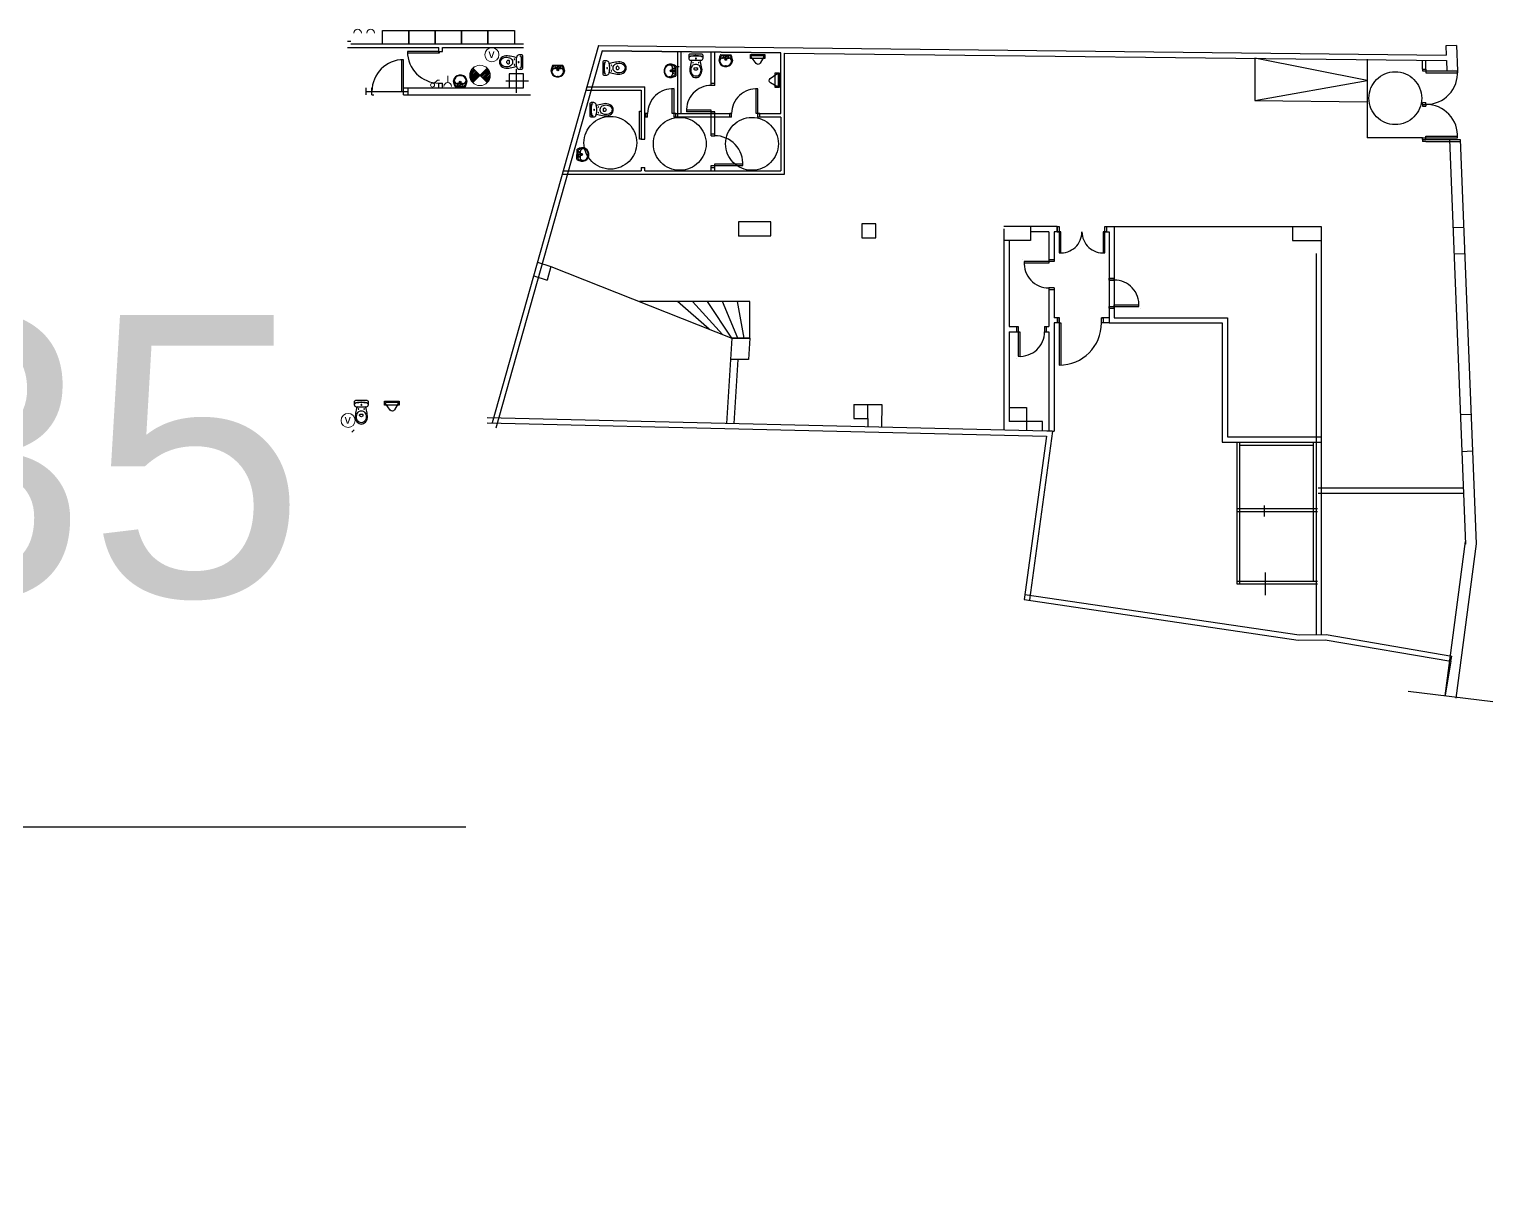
# Model space of a CAD drawing. Header units: millimetres. Extents: x 7 to 259, y -45 to 103.
# Drawn here: x 200.19 to 205.39, y 86.69 to 90.77 of the extents above; entities that cross this region are included whole.
import ezdxf

# ---------------------------------------------------------------- set-up
doc = ezdxf.new("R2010")
doc.units = ezdxf.units.MM
doc.linetypes.add('CENTRO', pattern=[50.8, 31.75, -6.35, 6.35, -6.35])
doc.linetypes.add('CONTINUA', pattern=[0])
for name, color, linetype in [('cotes', 95, 'Continuous'), ('eixos centradors', 40, 'CENTRO'), ('estructura', 5, 'Continuous'), ('OFICINES', 6, 'Continuous'), ('portes', 4, 'Continuous')]:
    doc.layers.add(name, color=color, linetype=linetype)
doc.layers.add('ELECTRIC', color=86, linetype='Continuous', lineweight=9)
doc.styles.get("Standard").update_dxf_attribs({"font": 'arial.ttf'})
doc.dimstyles.new('ISO-25', dxfattribs={"dimtxt": 2.5, "dimasz": 2.5, "dimexe": 1.25, "dimexo": 0.625, "dimtad": 1, "dimtxsty": 'Standard', "dimcen": 2.5, "dimadec": 0, "dimazin": 0, "dimtfac": 1, "dimtmove": 0, "dimatfit": 3, "dimfxl": 1, "dimarcsym": 0})

# ---------------------------------------------------------------- blocks, each defined once
blk = doc.blocks.new('*D37')
at = {"layer": 'cotes', "color": 0, "lineweight": -2, "transparency": 16777216}
for p, q in [((193.9348, 87.9381), (192.7348, 87.9381)), ((195.1348, 87.9381), (195.482, 87.9381)), ((196.682, 87.9381), (201.7371, 87.9381)), ((195.1348, 87.3655), (195.1348, 86.6881)), ((195.482, 87.3655), (195.482, 86.6881))]:
    blk.add_line(p, q, dxfattribs=at)
at = {"layer": 'cotes', "color": 0, "transparency": 16777216}
for points in [[(193.9348, 88.1381), (193.9348, 87.7381), (195.1348, 87.9381)], [(196.682, 88.1381), (196.682, 87.7381), (195.482, 87.9381)]]:
    blk.add_solid(points, dxfattribs=at)
at = {"layer": 'Defpoints', "color": 0, "transparency": 16777216}
for p in [(195.1348, 87.9905), (195.482, 87.9905), (195.482, 87.9381)]:
    blk.add_point(p, dxfattribs=at)
at = {"layer": 'cotes', "color": 0, "transparency": 16777216, "insert": (199.8096, 89.164), "char_height": 1, "attachment_point": 5}
blk.add_mtext('0,35', dxfattribs=at)
blk = doc.blocks.new('VI-IN')
for p, q in [((-0.048, -0.423), (-0.048, -0.403)), ((0, -0.04), (-0.011, -0.04)), ((0, -0.04), (0.011, -0.04)), ((0.048, -0.423), (0.048, -0.403))]:
    blk.add_line(p, q)
blk.add_lwpolyline([(-0.163, -0.358, -0.0164), (-0.122, -0.18, -0.014244), (-0.146, -0.175, -0.379899), (-0.203, -0.112), (-0.203, -0.04, -0.414214), (-0.163, 0), (0, 0), (0.163, 0, -0.414214), (0.203, -0.04), (0.203, -0.112, -0.379899), (0.146, -0.175, -0.014244), (0.122, -0.18, -0.0164), (0.163, -0.358, -0.034533), (0.175, -0.44, -0.180901), (0.118, -0.613, -0.210568), (0, -0.665, -0.210568), (-0.118, -0.613, -0.180901), (-0.175, -0.44, -0.034533)], format="xyb", close=True)
for centre, radius in [((-0.08, -0.24), 0.0075), ((0, -0.122), 0.0135), ((0, -0.122), 0.0135), ((0.08, -0.24), 0.0075)]:
    blk.add_circle(centre, radius)
for centre, radius, start, end in [((-0.139, -0.089), 0.04, 96.2719, 180), ((-0.14, -0.096), 0.04, 96.2141, 169.7572), ((0, -1.201), 1.154, 90.0008, 97.203), ((0, -1.197), 1.157, 90.0008, 97.1409), ((0.112, -0.468), 0.25, 152.5973, 168.3805), ((0, 1.219), 1.404, 264.9986, 270), ((-0.007, -0.406), 0.116, 96.2419, 152.5973), ((-0.033, -0.403), 0.015, 96.6492, 180), ((0, -0.686), 0.3, 90, 96.6492), ((0, -0.47), 0.18, 90, 96.2419), ((0, -1.197), 1.157, 82.8591, 89.9992), ((0, -1.201), 1.154, 82.797, 89.9992), ((0, 1.219), 1.404, 270, 275.0014), ((0, -0.47), 0.18, 83.7581, 90), ((0, -0.686), 0.3, 83.3508, 90), ((0.007, -0.406), 0.116, 27.4027, 83.7581), ((0.033, -0.403), 0.015, 0, 83.3508), ((-0.112, -0.468), 0.25, 11.6195, 27.4027), ((0.139, -0.089), 0.04, 0, 83.7281), ((0.14, -0.096), 0.04, 10.2428, 83.7859), ((0.079, -0.461), 0.216, 168.3805, 209.1161), ((0, -0.505), 0.126, 209.1161, 270), ((-0.018, -0.423), 0.03, 180, 233.1301), ((0, -0.399), 0.06, 233.1301, 270), ((0, -0.399), 0.06, 270, 306.8699), ((0, -0.505), 0.126, 270, 330.8839), ((0.018, -0.423), 0.03, 306.8699, 0), ((-0.079, -0.461), 0.216, 330.8839, 11.6195)]:
    blk.add_arc(centre, radius, start, end)
blk = doc.blocks.new('Vic-WC')
at = {"xscale": -1}
blk.add_blockref('VI-IN', (0, 0), dxfattribs=at)

msp = doc.modelspace()

# ---------------------------------------------------------------- linework, layer by layer
at = {"color": 73, "linetype": 'CONTINUA'}
for p, q in [((201.4404, 90.7205), (201.4404, 90.7674)), ((201.4404, 90.7674), (201.5342, 90.7674)), ((201.5342, 90.7674), (201.5342, 90.7205)), ((201.5342, 90.7205), (201.5342, 90.7674)), ((201.5342, 90.7674), (201.6279, 90.7674)), ((201.6279, 90.7674), (201.6279, 90.7205)), ((201.6279, 90.7205), (201.6279, 90.7674)), ((201.6279, 90.7674), (201.7217, 90.7674)), ((201.7217, 90.7674), (201.7217, 90.7205)), ((201.7217, 90.7205), (201.7217, 90.7674)), ((201.7217, 90.7674), (201.8154, 90.7674)), ((201.8154, 90.7674), (201.8154, 90.7205)), ((201.8154, 90.7205), (201.8154, 90.7674)), ((201.8154, 90.7674), (201.9092, 90.7674)), ((201.9092, 90.7674), (201.9092, 90.7205))]:
    msp.add_line(p, q, dxfattribs=at)
for p, q in [((201.316, 90.708), (201.641, 90.708)), ((201.3285, 90.7205), (201.941, 90.7205)), ((201.641, 90.6872), (201.641, 90.708)), ((201.6535, 90.708), (201.941, 90.708)), ((201.6535, 90.6935), (201.6535, 90.708)), ((201.641, 90.5642), (201.641, 90.581)), ((201.6535, 90.5642), (201.6535, 90.581)), ((201.5157, 90.5642), (201.941, 90.5642)), ((201.5157, 90.5642), (201.941, 90.5642)), ((201.5157, 90.5392), (201.966, 90.5392)), ((201.5157, 90.5392), (201.966, 90.5392))]:
    msp.add_line(p, q)
at = {"color": 73}
for p, q in [((201.3342, 90.7205), (201.4342, 90.7205)), ((201.4404, 90.7205), (201.5342, 90.7205)), ((201.5342, 90.7205), (201.6279, 90.7205)), ((201.6279, 90.7205), (201.7217, 90.7205)), ((201.7217, 90.7205), (201.8154, 90.7205)), ((201.8154, 90.7205), (201.9092, 90.7205))]:
    msp.add_line(p, q, dxfattribs=at)
at = {"color": 6}
for p, q in [((202.6423, 90.6813), (202.6601, 90.6813)), ((202.6423, 90.6813), (202.6778, 90.6813)), ((202.0455, 90.6442), (202.0632, 90.6442)), ((202.0455, 90.6442), (202.0809, 90.6442)), ((202.0534, 90.6328), (202.0516, 90.6328)), ((202.0632, 90.6418), (202.0517, 90.6418)), ((202.0632, 90.6328), (202.0534, 90.6328)), ((202.0632, 90.6418), (202.0747, 90.6418)), ((202.0632, 90.6328), (202.073, 90.6328)), ((202.073, 90.6328), (202.0748, 90.6328)), ((202.4709, 90.6341), (202.4709, 90.636)), ((202.4709, 90.6244), (202.4709, 90.6341)), ((202.4799, 90.6244), (202.4799, 90.6358)), ((202.4823, 90.6421), (202.4823, 90.6244)), ((202.4823, 90.6421), (202.4823, 90.6066)), ((202.6503, 90.67), (202.6484, 90.67)), ((202.6601, 90.6789), (202.6486, 90.6789)), ((202.6601, 90.67), (202.6503, 90.67)), ((202.6601, 90.6789), (202.6716, 90.6789)), ((202.6601, 90.67), (202.6699, 90.67)), ((202.6699, 90.67), (202.6717, 90.67)), ((201.7069, 90.5795), (201.7051, 90.5795)), ((201.7167, 90.5795), (201.7069, 90.5795)), ((201.7167, 90.5795), (201.7265, 90.5795)), ((201.7265, 90.5795), (201.7284, 90.5795)), ((202.4709, 90.6244), (202.4709, 90.6146)), ((202.4709, 90.6146), (202.4709, 90.6127)), ((202.4799, 90.6244), (202.4799, 90.6129)), ((201.7345, 90.5681), (201.699, 90.5681)), ((201.7167, 90.5705), (201.7052, 90.5705)), ((201.7167, 90.5705), (201.7282, 90.5705)), ((201.7345, 90.5681), (201.7167, 90.5681)), ((202.1314, 90.3103), (202.1328, 90.3457)), ((202.1314, 90.3103), (202.1321, 90.328)), ((202.1345, 90.3279), (202.1341, 90.3164)), ((202.1345, 90.3279), (202.135, 90.3393)), ((202.1431, 90.3178), (202.143, 90.3159)), ((202.1435, 90.3275), (202.1431, 90.3178)), ((202.1435, 90.3275), (202.1439, 90.3373)), ((202.1439, 90.3373), (202.144, 90.3391))]:
    msp.add_line(p, q, dxfattribs=at)
for centre, radius in [((202.0548, 90.6369), 0.00161), ((202.0632, 90.6281), 0.00322), ((202.0632, 90.6281), 0.00211), ((202.0632, 90.6374), 0.00161), ((202.0717, 90.6369), 0.00161), ((202.475, 90.6328), 0.00161), ((202.6516, 90.6741), 0.00161), ((202.6601, 90.6653), 0.00322), ((202.6601, 90.6653), 0.00211), ((202.6601, 90.6746), 0.00161), ((202.6685, 90.6741), 0.00161), ((201.7083, 90.5754), 0.00161), ((201.7167, 90.5842), 0.00322), ((201.7167, 90.5842), 0.00211), ((201.7252, 90.5754), 0.00161), ((202.4662, 90.6244), 0.00322), ((202.4662, 90.6244), 0.00211), ((202.475, 90.6159), 0.00161), ((202.4755, 90.6244), 0.00161), ((201.7167, 90.5749), 0.00161), ((202.1389, 90.3277), 0.00161), ((202.139, 90.3192), 0.00161), ((202.1397, 90.3361), 0.00161), ((202.1482, 90.3273), 0.00322), ((202.1482, 90.3273), 0.00211)]:
    msp.add_circle(centre, radius, dxfattribs=at)
for centre, radius, start, end in [((202.6437, 90.6607), 0.0382, 9.9338, 9.9338), ((202.6773, 90.6607), 0.041, 150.4514, 172.1359), ((202.6423, 90.6805), 0.000804, 90, 150.4514), ((202.6778, 90.6805), 0.000804, 29.5486, 90), ((202.6428, 90.6607), 0.041, 7.8641, 29.5486), ((202.0469, 90.6235), 0.0382, 9.9338, 9.9338), ((202.0796, 90.6235), 0.0401, 171.9611, 175.3079), ((202.0805, 90.6235), 0.041, 150.4514, 172.1359), ((202.0796, 90.6235), 0.0382, 171.8597, 175.3079), ((202.0608, 90.6254), 0.0194, 143.508, 169.4742), ((202.0544, 90.6215), 0.0122, 129.1375, 203.4893), ((202.0455, 90.6434), 0.000804, 90, 150.4514), ((202.0667, 90.6216), 0.0264, 135.309, 144.5281), ((202.0519, 90.6244), 0.00841, 92.1402, 128.2338), ((202.0517, 90.6364), 0.00533, 90, 135.309), ((202.0747, 90.6364), 0.00533, 44.691, 90), ((202.0745, 90.6244), 0.00841, 51.7662, 87.8598), ((202.0597, 90.6216), 0.0264, 35.4719, 44.691), ((202.0721, 90.6215), 0.0122, 336.5107, 50.8625), ((202.0809, 90.6434), 0.000804, 29.5486, 90), ((202.0656, 90.6254), 0.0194, 10.5258, 36.492), ((202.046, 90.6235), 0.041, 7.8641, 29.5486), ((202.0469, 90.6235), 0.0382, 4.6921, 8.1403), ((202.0469, 90.6235), 0.0401, 4.6921, 8.0389), ((202.4616, 90.6407), 0.0382, 279.9338, 279.9338), ((202.4634, 90.6257), 0.0225, 97.8325, 172.7669), ((202.4634, 90.6257), 0.0205, 97.8325, 172.7669), ((202.4596, 90.6332), 0.0122, 39.1375, 113.4893), ((202.4629, 90.6255), 0.0226, 84.8129, 96.5806), ((202.4629, 90.6255), 0.0207, 84.8129, 96.5806), ((202.4616, 90.608), 0.0382, 81.8597, 85.3079), ((202.4616, 90.608), 0.0401, 81.9611, 85.3079), ((202.4635, 90.6268), 0.0194, 53.508, 79.4742), ((202.4616, 90.6071), 0.041, 60.4514, 82.1359), ((202.4625, 90.6357), 0.00841, 2.1402, 38.2338), ((202.4597, 90.6208), 0.0264, 45.309, 54.5281), ((202.4745, 90.6358), 0.00533, 0, 45.309), ((202.4815, 90.6421), 0.000804, 0, 60.4514), ((202.6589, 90.6619), 0.0226, 174.8129, 186.5806), ((202.6764, 90.6607), 0.0401, 171.9611, 175.3079), ((202.6587, 90.6624), 0.0225, 187.8325, 262.7669), ((202.6589, 90.6619), 0.0207, 174.8129, 186.5806), ((202.6764, 90.6607), 0.0382, 171.8597, 175.3079), ((202.6587, 90.6624), 0.0205, 187.8325, 262.7669), ((202.6577, 90.6626), 0.0194, 143.508, 169.4742), ((202.6512, 90.6587), 0.0122, 129.1375, 203.4893), ((202.6636, 90.6588), 0.0264, 135.309, 144.5281), ((202.6488, 90.6616), 0.00841, 92.1402, 128.2338), ((202.6486, 90.6736), 0.00533, 90, 135.309), ((202.6601, 90.6731), 0.0332, 262.7803, 270), ((202.6601, 90.6731), 0.0313, 262.7803, 277.2197), ((202.6601, 90.6731), 0.0332, 270, 277.2197), ((202.6614, 90.6624), 0.0205, 277.2331, 352.1675), ((202.6614, 90.6624), 0.0225, 277.2331, 352.1675), ((202.6716, 90.6736), 0.00533, 44.691, 90), ((202.6714, 90.6616), 0.00841, 51.7662, 87.8598), ((202.6566, 90.6588), 0.0264, 35.4719, 44.691), ((202.6689, 90.6587), 0.0122, 336.5107, 50.8625), ((202.6625, 90.6626), 0.0194, 10.5258, 36.492), ((202.6437, 90.6607), 0.0382, 4.6921, 8.1403), ((202.6612, 90.6619), 0.0207, 353.4194, 5.1871), ((202.6437, 90.6607), 0.0401, 4.6921, 8.0389), ((202.6612, 90.6619), 0.0226, 353.4194, 5.1871), ((201.7156, 90.5875), 0.0226, 173.4194, 185.1871), ((201.7154, 90.587), 0.0225, 97.2331, 172.1675), ((201.7331, 90.5887), 0.0401, 184.6921, 188.0389), ((201.734, 90.5887), 0.041, 187.8641, 209.5486), ((201.7331, 90.5887), 0.0382, 189.9338, 189.9338), ((201.7156, 90.5875), 0.0207, 173.4194, 185.1871), ((201.7154, 90.587), 0.0205, 97.2331, 172.1675), ((201.7331, 90.5887), 0.0382, 184.6921, 188.1403), ((201.7143, 90.5869), 0.0194, 190.5258, 216.492), ((201.7079, 90.5907), 0.0122, 156.5107, 230.8625), ((201.7054, 90.5879), 0.00841, 231.7662, 267.8598), ((201.7167, 90.5764), 0.0332, 90, 97.2197), ((201.7167, 90.5764), 0.0313, 82.7803, 97.2197), ((201.7167, 90.5764), 0.0332, 82.7803, 90), ((201.7181, 90.587), 0.0205, 7.8325, 82.7669), ((201.7181, 90.587), 0.0225, 7.8325, 82.7669), ((201.728, 90.5879), 0.00841, 272.1402, 308.2338), ((201.7256, 90.5907), 0.0122, 309.1375, 23.4893), ((201.7191, 90.5869), 0.0194, 323.508, 349.4742), ((201.6995, 90.5887), 0.041, 330.4514, 352.1359), ((201.7004, 90.5887), 0.0382, 351.8597, 355.3079), ((201.7179, 90.5875), 0.0207, 354.8129, 6.5806), ((201.7004, 90.5887), 0.0401, 351.9611, 355.3079), ((201.7179, 90.5875), 0.0226, 354.8129, 6.5806), ((202.0621, 90.6248), 0.0226, 174.8129, 186.5806), ((202.0619, 90.6253), 0.0225, 187.8325, 262.7669), ((202.0621, 90.6248), 0.0207, 174.8129, 186.5806), ((202.0619, 90.6253), 0.0205, 187.8325, 262.7669), ((202.0632, 90.6359), 0.0332, 262.7803, 270), ((202.0632, 90.6359), 0.0313, 262.7803, 277.2197), ((202.0632, 90.6359), 0.0332, 270, 277.2197), ((202.0645, 90.6253), 0.0205, 277.2331, 352.1675), ((202.0645, 90.6253), 0.0225, 277.2331, 352.1675), ((202.0643, 90.6248), 0.0207, 353.4194, 5.1871), ((202.0643, 90.6248), 0.0226, 353.4194, 5.1871), ((202.474, 90.6244), 0.0332, 172.7803, 180), ((202.474, 90.6244), 0.0332, 180, 187.2197), ((202.4634, 90.623), 0.0225, 187.2331, 262.1675), ((202.474, 90.6244), 0.0313, 172.7803, 187.2197), ((202.4634, 90.623), 0.0205, 187.2331, 262.1675), ((202.4596, 90.6155), 0.0122, 246.5107, 320.8625), ((202.4629, 90.6232), 0.0226, 263.4194, 275.1871), ((202.4629, 90.6232), 0.0207, 263.4194, 275.1871), ((202.4616, 90.6407), 0.0382, 274.6921, 278.1403), ((202.4616, 90.6407), 0.0401, 274.6921, 278.0389), ((202.4635, 90.6219), 0.0194, 280.5258, 306.492), ((202.4616, 90.6416), 0.041, 277.8641, 299.5486), ((202.4625, 90.613), 0.00841, 321.7662, 357.8598), ((202.4597, 90.6279), 0.0264, 305.4719, 314.691), ((202.4745, 90.6129), 0.00533, 314.691, 0), ((202.4815, 90.6066), 0.000804, 299.5486, 0), ((201.699, 90.5689), 0.000804, 209.5486, 270), ((201.7202, 90.5907), 0.0264, 215.4719, 224.691), ((201.7052, 90.5758), 0.00533, 224.691, 270), ((201.7282, 90.5758), 0.00533, 270, 315.309), ((201.7132, 90.5907), 0.0264, 315.309, 324.5281), ((201.7345, 90.5689), 0.000804, 270, 330.4514), ((202.1521, 90.3108), 0.0382, 97.6416, 97.6416), ((202.1336, 90.3457), 0.000804, 117.2564, 177.7078), ((202.152, 90.3099), 0.041, 95.5719, 117.2564), ((202.1403, 90.3391), 0.00533, 132.3988, 177.7078), ((202.1545, 90.3236), 0.0264, 123.1796, 132.3988), ((202.151, 90.3296), 0.0194, 98.2336, 124.1998), ((202.1523, 90.3385), 0.00841, 139.474, 175.5675), ((202.1551, 90.3359), 0.0122, 64.2185, 138.5702), ((202.1521, 90.3108), 0.0401, 92.3999, 95.7467), ((202.1521, 90.3108), 0.0382, 92.3999, 95.848), ((202.1515, 90.3283), 0.0226, 81.1272, 92.8948), ((202.1515, 90.3283), 0.0207, 81.1272, 92.8948), ((202.151, 90.3259), 0.0205, 275.5403, 350.4747), ((202.151, 90.3259), 0.0225, 275.5403, 350.4747), ((202.1511, 90.3286), 0.0205, 4.9409, 79.8753), ((202.1511, 90.3286), 0.0225, 4.9409, 79.8753), ((202.1404, 90.3276), 0.0313, 350.4881, 4.9275), ((202.1404, 90.3276), 0.0332, 350.4881, 357.7078), ((202.1404, 90.3276), 0.0332, 357.7078, 4.9275), ((202.1322, 90.3102), 0.000804, 177.7078, 238.1592), ((202.1534, 90.3444), 0.041, 238.1592, 259.8437), ((202.1394, 90.3162), 0.00533, 177.7078, 223.0168), ((202.1548, 90.3306), 0.0264, 223.0168, 232.2359), ((202.1508, 90.3248), 0.0194, 231.2157, 257.182), ((202.1514, 90.3159), 0.00841, 179.848, 215.9415), ((202.1544, 90.3182), 0.0122, 216.8453, 291.1971), ((202.1534, 90.3435), 0.0401, 259.6689, 263.0156), ((202.1534, 90.3435), 0.0382, 259.5675, 263.0156), ((202.1515, 90.3261), 0.0226, 262.5207, 274.2884), ((202.1515, 90.3261), 0.0207, 262.5207, 274.2884)]:
    msp.add_arc(centre, radius, start, end, dxfattribs=at)
at = {"color": 6, "linetype": 'ByBlock'}
for p in [(202.0534, 90.6328), (202.0622, 90.6365), (202.0642, 90.6385), (202.4598, 90.6454), (202.4631, 90.6481), (202.4709, 90.6341), (202.6363, 90.6622), (202.6391, 90.6589), (202.6503, 90.67), (202.658, 90.6653), (202.659, 90.6737), (202.6601, 90.6418), (202.6611, 90.6757), (202.6622, 90.6653), (202.6811, 90.6592), (202.6838, 90.6618), (201.6929, 90.5877), (201.6957, 90.5903), (201.7146, 90.5842), (201.7167, 90.6076), (201.7188, 90.5842), (201.7265, 90.5795), (201.7377, 90.5905), (201.7405, 90.5873), (202.0394, 90.625), (202.0422, 90.6217), (202.0611, 90.6281), (202.0632, 90.6046), (202.0653, 90.6281), (202.0842, 90.622), (202.087, 90.6246), (202.4427, 90.6244), (202.4601, 90.6034), (202.4627, 90.6006), (202.4662, 90.6265), (202.4662, 90.6222), (202.4746, 90.6254), (202.4766, 90.6233), (201.7157, 90.5737), (201.7178, 90.5758), (202.1378, 90.3288), (202.1397, 90.3266), (202.1431, 90.3178), (202.1481, 90.3252), (202.1483, 90.3294), (202.1526, 90.3509), (202.1551, 90.3481), (202.1716, 90.3264), (202.1503, 90.3035), (202.1537, 90.3061)]:
    msp.add_point(p, dxfattribs=at)
at = {"layer": 'eixos centradors', "ltscale": 0.1}
for p, q in [((201.916, 90.6305), (201.916, 90.5463)), ((201.916, 90.6305), (201.916, 90.5463)), ((201.916, 90.6305), (201.916, 90.5463)), ((201.916, 90.6305), (201.916, 90.5463)), ((201.8788, 90.5892), (201.9588, 90.5892)), ((201.8788, 90.5892), (201.9588, 90.5892)), ((201.8788, 90.5892), (201.9588, 90.5892)), ((201.8788, 90.5892), (201.9588, 90.5892))]:
    msp.add_line(p, q, dxfattribs=at)
at = {"layer": 'eixos centradors'}
for centre in [(205.0389, 90.5274), (202.2503, 90.369), (202.4967, 90.3652), (202.7532, 90.3652)]:
    msp.add_circle(centre, 0.0938, dxfattribs=at)
at = {"layer": 'ELECTRIC', "color": 212}
for p, q in [((201.7522, 90.6184), (201.7646, 90.6309)), ((201.7573, 90.6292), (201.7662, 90.638)), ((201.7614, 90.6341), (201.8126, 90.5826)), ((201.7614, 90.5827), (201.8127, 90.634)), ((201.7614, 90.5827), (201.8127, 90.634)), ((201.7898, 90.6055), (201.8153, 90.631)), ((201.6231, 90.5793), (201.6365, 90.5916)), ((201.6365, 90.5916), (201.6428, 90.5916)), ((201.6723, 90.5826), (201.6723, 90.6067)), ((201.7508, 90.6059), (201.7702, 90.6252)), ((201.7509, 90.6115), (201.7674, 90.6281)), ((201.7515, 90.6009), (201.773, 90.6224)), ((201.7527, 90.5965), (201.7758, 90.6196)), ((201.7544, 90.5926), (201.7786, 90.6168)), ((201.7564, 90.5889), (201.7814, 90.614)), ((201.7587, 90.5857), (201.7842, 90.6112)), ((201.7926, 90.6027), (201.8176, 90.6278)), ((201.7954, 90.5999), (201.8197, 90.6242)), ((201.7982, 90.5971), (201.8213, 90.6202)), ((201.801, 90.5943), (201.8225, 90.6158)), ((201.8038, 90.5915), (201.8232, 90.6109)), ((201.8066, 90.5887), (201.8231, 90.6052)), ((201.8077, 90.5786), (201.8168, 90.5876)), ((201.8094, 90.5858), (201.8219, 90.5983)), ((201.3312, 89.3402), (201.34, 89.3491))]:
    msp.add_line(p, q, dxfattribs=at)
at = {"layer": 'ELECTRIC', "color": 6}
for centre in [(201.8293, 90.6818), (201.3184, 89.3824)]:
    msp.add_circle(centre, 0.0251, dxfattribs=at)
at = {"layer": 'ELECTRIC', "color": 212}
for centre, radius in [((201.787, 90.6083), 0.0363), ((201.6184, 90.574), 0.00705)]:
    msp.add_circle(centre, radius, dxfattribs=at)
for centre in [(201.3519, 90.7588), (201.3985, 90.7588), (201.6723, 90.5691)]:
    msp.add_arc(centre, 0.0135, 0, 180, dxfattribs=at)
at = {"layer": 'estructura'}
for p, q in [((202.2076, 90.7143), (201.8297, 89.3739)), ((202.221, 90.6954), (201.8432, 89.355)), ((202.2075, 90.7141), (205.2198, 90.6804)), ((202.221, 90.6952), (202.8557, 90.6881)), ((202.8557, 90.6881), (202.221, 90.6952)), ((202.4898, 90.4598), (202.4898, 90.692)), ((202.5023, 90.4723), (202.5023, 90.6919)), ((202.6085, 90.573), (202.6085, 90.6909)), ((202.621, 90.573), (202.621, 90.6907)), ((202.8557, 90.4726), (202.8557, 90.6881)), ((202.8682, 90.6879), (205.2206, 90.6617)), ((202.8682, 90.6879), (202.8682, 90.4546)), ((205.2568, 90.7151), (205.2185, 90.7136)), ((205.2185, 90.7136), (205.2198, 90.6804)), ((205.2568, 90.7151), (205.2604, 90.624)), ((202.4819, 90.6396), (202.4944, 90.6396)), ((204.5402, 90.67), (204.5402, 90.5193)), ((204.9395, 90.5898), (204.5402, 90.6693)), ((204.9395, 90.6655), (204.9395, 90.5148)), ((204.9395, 90.6648), (204.9395, 90.5148)), ((205.1354, 90.6303), (205.1354, 90.6626)), ((205.1354, 90.6303), (205.1479, 90.6303)), ((205.1479, 90.6303), (205.1479, 90.6625)), ((205.2206, 90.6617), (205.222, 90.624)), ((204.5402, 90.5193), (204.9395, 90.5898)), ((205.222, 90.624), (205.2604, 90.624)), ((202.1645, 90.5558), (202.3598, 90.5558)), ((202.168, 90.5683), (202.3723, 90.5683)), ((202.3598, 90.5558), (202.3598, 90.3812)), ((202.3723, 90.3812), (202.3723, 90.5683)), ((202.3765, 90.4729), (202.3723, 90.4729)), ((202.6085, 90.3941), (202.6085, 90.4792)), ((202.621, 90.3941), (202.621, 90.4792)), ((202.8557, 90.4726), (202.8557, 90.4989)), ((204.5402, 90.5193), (204.9395, 90.5148)), ((204.9395, 90.5148), (204.9395, 90.3865)), ((202.3765, 90.4601), (202.3723, 90.4601)), ((202.6809, 90.4601), (202.4773, 90.4601)), ((202.4828, 90.4726), (202.4898, 90.4726)), ((202.4898, 90.4726), (202.5077, 90.4726)), ((202.4898, 90.4726), (202.6809, 90.4726)), ((202.7747, 90.4726), (202.8557, 90.4726)), ((202.8557, 90.4601), (202.7747, 90.4601)), ((202.8557, 90.4601), (202.8557, 90.2688)), ((202.8682, 90.4546), (202.8682, 90.2688)), ((202.3598, 90.3812), (202.3723, 90.3812)), ((204.9395, 90.3988), (204.9395, 90.3865)), ((205.1354, 90.3865), (204.9395, 90.3865)), ((205.1354, 90.3803), (205.1479, 90.3803)), ((205.1354, 90.3803), (205.1354, 90.374)), ((205.1479, 90.374), (205.1354, 90.374)), ((205.1479, 90.3803), (205.27, 90.3803)), ((205.1479, 90.374), (205.27, 90.374)), ((205.2316, 90.3803), (205.2882, 88.9425)), ((205.27, 90.3803), (205.3265, 88.9441)), ((202.0835, 90.2688), (202.3598, 90.2688)), ((202.3598, 90.2812), (202.3598, 90.2688)), ((202.3598, 90.2812), (202.3723, 90.2811)), ((202.3723, 90.2688), (202.3723, 90.2811)), ((202.3723, 90.2688), (202.6085, 90.2688)), ((202.6085, 90.2688), (202.6085, 90.2878)), ((202.6085, 90.2816), (202.621, 90.2816)), ((202.6085, 90.2688), (202.8557, 90.2688)), ((202.621, 90.2688), (202.621, 90.2941)), ((202.8682, 90.2688), (202.8682, 90.2563)), ((202.8682, 90.2563), (202.08, 90.2563)), ((202.8206, 90.0878), (202.7049, 90.0878)), ((202.7049, 90.0878), (202.7049, 90.037)), ((202.8206, 90.0378), (202.8206, 90.0878)), ((203.1935, 90.0812), (203.1435, 90.0812)), ((203.1435, 90.0812), (203.1435, 90.0312)), ((203.1935, 90.0312), (203.1935, 90.0812)), ((203.8382, 90.0714), (203.6478, 90.0714)), ((203.6478, 90.0637), (203.6478, 89.3489)), ((203.743, 90.0714), (203.743, 90.0217)), ((203.8382, 90.0714), (203.8382, 90.0526)), ((203.8382, 90.0714), (203.8444, 90.0714)), ((204.0069, 90.0714), (204.7762, 90.0714)), ((204.0405, 90.0714), (204.0405, 89.7474)), ((204.6739, 90.0714), (204.6739, 90.0214)), ((204.7762, 90.0714), (204.7762, 89.9755)), ((205.2439, 90.0676), (205.2822, 90.0693)), ((202.7049, 90.0378), (202.8206, 90.0378)), ((203.1435, 90.0312), (203.1935, 90.0312)), ((203.1935, 90.0312), (203.1935, 90.0312)), ((203.743, 90.0217), (203.6478, 90.0217)), ((203.6666, 90.0217), (203.6666, 89.7164)), ((203.8078, 90.0526), (203.743, 90.0526)), ((203.8078, 90.0526), (203.8078, 89.9532)), ((203.8382, 90.0526), (203.8265, 90.0526)), ((203.8382, 90.0526), (203.8265, 90.0526)), ((203.8265, 90.0526), (203.8265, 89.9532)), ((203.8382, 90.0526), (203.8507, 90.0526)), ((204.0007, 90.0526), (204.0218, 90.0526)), ((204.0218, 90.0526), (204.0218, 89.7287)), ((204.6739, 90.0214), (204.7762, 90.0214)), ((204.7575, 89.9755), (204.7575, 88.621)), ((204.7762, 89.9755), (204.7762, 88.6212)), ((205.2476, 89.9742), (205.2859, 89.9759)), ((201.9915, 89.9443), (202.0392, 89.9295)), ((202.0392, 89.9295), (202.0262, 89.8812)), ((202.0392, 89.9295), (202.6822, 89.6748)), ((201.9765, 89.8966), (201.9765, 89.8966)), ((201.9784, 89.896), (202.0262, 89.8812)), ((204.0218, 89.8825), (204.0405, 89.8825)), ((202.746, 89.8048), (202.354, 89.8048)), ((202.6016, 89.7067), (202.4883, 89.805)), ((202.6488, 89.6881), (202.5416, 89.805)), ((202.6483, 89.8048), (202.5958, 89.805)), ((202.6822, 89.6748), (202.5958, 89.805)), ((202.7008, 89.8048), (202.6483, 89.805)), ((202.7035, 89.6748), (202.6483, 89.8048)), ((202.7008, 89.8048), (202.7247, 89.6748)), ((202.746, 89.6748), (202.746, 89.8048)), ((203.8078, 89.8469), (203.8078, 89.7164)), ((203.8265, 89.8469), (203.8265, 89.7474)), ((203.845, 89.7474), (203.8265, 89.7474)), ((203.8387, 89.7478), (203.8387, 89.7287)), ((204.0218, 89.7474), (203.995, 89.7474)), ((204.0405, 89.7474), (204.4424, 89.7474)), ((204.4424, 89.7474), (204.4424, 89.3238)), ((203.6666, 89.7164), (203.6928, 89.7164)), ((203.6666, 89.6976), (203.6666, 89.3814)), ((203.6666, 89.6976), (203.7053, 89.6976)), ((203.7929, 89.6976), (203.8078, 89.6976)), ((203.7991, 89.7164), (203.8078, 89.7164)), ((203.8078, 89.6976), (203.8078, 89.3447)), ((203.8265, 89.7287), (203.8265, 89.3447)), ((203.845, 89.7287), (203.8265, 89.7287)), ((204.0218, 89.7287), (203.995, 89.7287)), ((204.0218, 89.7287), (204.4236, 89.7287)), ((204.4236, 89.7287), (204.4236, 89.3238)), ((202.6822, 89.6748), (202.6632, 89.3717)), ((202.6822, 89.6748), (202.746, 89.6748)), ((202.7035, 89.6748), (202.6822, 89.6748)), ((202.7247, 89.6748), (202.7035, 89.6748)), ((202.746, 89.6748), (202.7247, 89.6748)), ((202.746, 89.6748), (202.7412, 89.5988)), ((202.7412, 89.5988), (202.6774, 89.5988)), ((202.7034, 89.5988), (202.6892, 89.3717)), ((203.115, 89.4387), (203.215, 89.4387)), ((203.115, 89.4387), (203.115, 89.3887)), ((203.165, 89.3887), (203.165, 89.4387)), ((203.215, 89.4387), (203.2132, 89.3593)), ((203.215, 89.4387), (203.215, 89.4387)), ((201.8129, 89.3925), (203.8004, 89.3453)), ((203.115, 89.3887), (203.115, 89.3887)), ((203.115, 89.3887), (203.165, 89.3887)), ((203.165, 89.3887), (203.1644, 89.3604)), ((203.6663, 89.4284), (203.7288, 89.4284)), ((203.6666, 89.3814), (203.6666, 89.379)), ((203.7288, 89.4284), (203.7288, 89.347)), ((205.2701, 89.4034), (205.3084, 89.4048)), ((201.8125, 89.3739), (203.8, 89.3267)), ((203.1644, 89.3604), (203.1644, 89.3604)), ((203.7851, 89.379), (203.6666, 89.379)), ((203.8213, 89.3448), (203.7388, 88.7453)), ((203.7851, 89.3452), (203.7851, 89.379)), ((203.8004, 89.3453), (203.8192, 89.3449)), ((203.8192, 89.3449), (203.8213, 89.3448)), ((203.8202, 89.3448), (203.8265, 89.3448)), ((203.8, 89.3267), (203.72, 88.7457)), ((204.4236, 89.3238), (204.4236, 89.3051)), ((204.4236, 89.3051), (204.7762, 89.3051)), ((204.4424, 89.3238), (204.7762, 89.3238)), ((205.2752, 89.2724), (205.3135, 89.2742)), ((204.7647, 89.1425), (205.2803, 89.1425)), ((204.7647, 89.1237), (205.2811, 89.1237)), ((205.2872, 88.9522), (205.2153, 88.4039)), ((205.3265, 88.9441), (205.2545, 88.3958)), ((203.7232, 88.7642), (204.6974, 88.6205)), ((203.72, 88.7457), (204.6943, 88.602)), ((204.6943, 88.602), (204.7903, 88.6029)), ((204.6974, 88.6205), (204.7935, 88.6214)), ((204.7903, 88.6029), (205.2364, 88.5266)), ((204.7935, 88.6214), (205.2396, 88.5451)), ((205.2364, 88.5266), (205.2158, 88.406)), ((205.2364, 88.5266), (205.2396, 88.5451)), ((205.085, 88.4208), (205.3852, 88.3833))]:
    msp.add_line(p, q, dxfattribs=at)
at = {"layer": 'estructura', "color": 142}
for p, q in [((204.476, 89.3051), (204.476, 88.8013)), ((204.486, 89.3051), (204.486, 88.8013)), ((204.486, 89.3051), (204.7475, 89.3051)), ((204.486, 89.2951), (204.7475, 89.2951)), ((204.7475, 89.3051), (204.7475, 88.8113)), ((204.48, 89.0693), (204.7631, 89.0693)), ((204.5733, 89.0807), (204.5733, 89.0409)), ((204.48, 89.0593), (204.7631, 89.0593)), ((204.476, 88.8113), (204.7626, 88.8113)), ((204.5769, 88.8419), (204.5769, 88.7615)), ((204.476, 88.8013), (204.7626, 88.8013))]:
    msp.add_line(p, q, dxfattribs=at)
at = {"layer": 'estructura'}
msp.add_lwpolyline([(201.891, 90.5642), (201.941, 90.5642), (201.941, 90.6142), (201.891, 90.6142)], close=True, dxfattribs=at)
msp.add_lwpolyline([(201.891, 90.5642), (201.941, 90.5642), (201.941, 90.6142), (201.891, 90.6142)], close=True, dxfattribs=at)
msp.add_lwpolyline([(201.891, 90.5642), (201.941, 90.5642), (201.941, 90.6142), (201.891, 90.6142)], close=True, dxfattribs=at)
msp.add_lwpolyline([(201.891, 90.5642), (201.941, 90.5642), (201.941, 90.6142), (201.891, 90.6142)], close=True, dxfattribs=at)
at = {"layer": 'OFICINES'}
for points in [[(202.7994, 90.6829), (202.7994, 90.6689), (202.7475, 90.6689), (202.7475, 90.6829)], [(202.8497, 90.5657), (202.8357, 90.5657), (202.8357, 90.6176), (202.8497, 90.6176)], [(201.4996, 89.4507), (201.4996, 89.4367), (201.4476, 89.4367), (201.4476, 89.4507)]]:
    msp.add_lwpolyline(points, close=True, dxfattribs=at)
for points in [[(202.7956, 90.6748), (202.7827, 90.652, -0.544521), (202.768, 90.6511), (202.7509, 90.6745, -0.61439), (202.7534, 90.6795), (202.7929, 90.6795)], [(202.8416, 90.5695), (202.8188, 90.5824, -0.544521), (202.8179, 90.597), (202.8413, 90.6142, -0.61439), (202.8463, 90.6117), (202.8463, 90.5722)], [(201.4958, 89.4426), (201.4829, 89.4198, -0.544521), (201.4682, 89.4189), (201.4511, 89.4423, -0.61439), (201.4536, 89.4473), (201.4931, 89.4473)]]:
    msp.add_lwpolyline(points, format="xyb", dxfattribs=at)
for centre, start, end in [((202.7929, 90.6763), 330.5415, 90), ((202.8431, 90.5722), 240.5415, 0), ((201.4931, 89.4442), 330.5415, 90)]:
    msp.add_arc(centre, 0.00313, start, end, dxfattribs=at)
at = {"layer": 'portes', "color": 4}
msp.add_line((201.3158, 90.7305), (201.3281, 90.7305), dxfattribs=at)
at = {"layer": 'portes'}
for p, q in [((201.6415, 90.6935), (201.529, 90.6935)), ((201.6415, 90.6935), (201.529, 90.6935)), ((201.6415, 90.6935), (201.529, 90.6935)), ((201.6415, 90.6872), (201.5292, 90.6872)), ((201.6415, 90.6872), (201.5292, 90.6872)), ((201.6415, 90.6872), (201.5292, 90.6872)), ((201.6415, 90.6935), (201.6415, 90.6872)), ((201.6415, 90.6935), (201.654, 90.6935)), ((201.6415, 90.6935), (201.6415, 90.6872)), ((201.6415, 90.6935), (201.654, 90.6935)), ((201.6415, 90.6935), (201.6415, 90.6872)), ((201.6415, 90.6935), (201.654, 90.6935)), ((202.5085, 90.6844), (202.5085, 90.6844)), ((201.5095, 90.5517), (201.5095, 90.6641)), ((201.5095, 90.5517), (201.5095, 90.6641)), ((201.5157, 90.5517), (201.5157, 90.6642)), ((201.5157, 90.5517), (201.5157, 90.6642)), ((205.1354, 90.6303), (205.1479, 90.6303)), ((205.1354, 90.6303), (205.1354, 90.624)), ((205.1479, 90.6303), (205.1479, 90.624)), ((205.2417, 90.6303), (205.2417, 90.6303)), ((201.6415, 90.581), (201.654, 90.581)), ((201.6415, 90.581), (201.654, 90.581)), ((201.6415, 90.581), (201.654, 90.581)), ((202.6085, 90.573), (202.6085, 90.5792)), ((202.621, 90.5792), (202.6085, 90.5792)), ((202.621, 90.573), (202.621, 90.5792)), ((205.1354, 90.624), (205.2602, 90.624)), ((205.1479, 90.624), (205.1479, 90.6178)), ((205.1479, 90.6178), (205.2604, 90.6178)), ((205.2604, 90.624), (205.2604, 90.6178)), ((201.3823, 90.5392), (201.3823, 90.5642)), ((201.3823, 90.5392), (201.3823, 90.5642)), ((201.3823, 90.5392), (201.3823, 90.5642)), ((201.3823, 90.5517), (201.5323, 90.5517)), ((201.3823, 90.5517), (201.5323, 90.5517)), ((201.3823, 90.5517), (201.5323, 90.5517)), ((201.4032, 90.5392), (201.4032, 90.5642)), ((201.4032, 90.5392), (201.4032, 90.5642)), ((201.4032, 90.5392), (201.4032, 90.5642)), ((201.4032, 90.5392), (201.4032, 90.5642)), ((201.4032, 90.5392), (201.4032, 90.5642)), ((201.4032, 90.5392), (201.4032, 90.5642)), ((201.4032, 90.5392), (201.4095, 90.5392)), ((201.4032, 90.5392), (201.4095, 90.5392)), ((201.4032, 90.5392), (201.4095, 90.5392)), ((201.4032, 90.5392), (201.4095, 90.5392)), ((201.4032, 90.5392), (201.4095, 90.5392)), ((201.4032, 90.5392), (201.4095, 90.5392)), ((201.5157, 90.5392), (201.5157, 90.5642)), ((201.5157, 90.5392), (201.5157, 90.5642)), ((201.5157, 90.5392), (201.5157, 90.5642)), ((201.5157, 90.5392), (201.5157, 90.5642)), ((201.5157, 90.5392), (201.5157, 90.5642)), ((201.5157, 90.5392), (201.5157, 90.5642)), ((201.5323, 90.5392), (201.5323, 90.5642)), ((201.5323, 90.5392), (201.5323, 90.5642)), ((201.5323, 90.5392), (201.5323, 90.5642)), ((202.4703, 90.4729), (202.4703, 90.5604)), ((202.4765, 90.4601), (202.4765, 90.5602)), ((202.4773, 90.5666), (202.4773, 90.5666)), ((202.621, 90.573), (202.6085, 90.573)), ((202.7685, 90.4729), (202.7685, 90.5604)), ((202.7747, 90.4601), (202.7747, 90.5602)), ((202.781, 90.5666), (202.781, 90.5666)), ((202.3535, 90.3812), (202.3535, 90.4812)), ((202.3535, 90.4812), (202.3598, 90.4812)), ((202.3598, 90.4812), (202.3598, 90.3812)), ((202.3827, 90.4729), (202.3765, 90.4729)), ((202.3765, 90.4601), (202.3765, 90.4729)), ((202.3827, 90.4601), (202.3827, 90.4729)), ((202.4765, 90.4729), (202.4703, 90.4729)), ((202.4828, 90.4729), (202.4765, 90.4729)), ((202.4828, 90.4601), (202.4828, 90.4729)), ((202.5148, 90.4729), (202.5148, 90.4729)), ((202.6085, 90.4854), (202.521, 90.4854)), ((202.621, 90.4792), (202.5212, 90.4792)), ((202.6085, 90.4792), (202.6085, 90.4854)), ((202.6085, 90.4729), (202.6085, 90.4792)), ((202.621, 90.4729), (202.6085, 90.4729)), ((202.621, 90.4729), (202.621, 90.4792)), ((202.6809, 90.4729), (202.6747, 90.4729)), ((202.6747, 90.4601), (202.6747, 90.4729)), ((202.6809, 90.4601), (202.6809, 90.4729)), ((202.7747, 90.4729), (202.7685, 90.4729)), ((202.781, 90.4729), (202.7747, 90.4729)), ((202.781, 90.4601), (202.781, 90.4729)), ((205.1354, 90.5053), (205.1354, 90.5115)), ((205.1354, 90.5115), (205.1479, 90.5115)), ((205.1354, 90.5053), (205.1479, 90.5053)), ((205.1354, 90.5053), (205.1479, 90.5053)), ((205.1354, 90.5053), (205.1354, 90.499)), ((205.1354, 90.499), (205.1479, 90.499)), ((205.1479, 90.5053), (205.1479, 90.5115)), ((205.1479, 90.5053), (205.1479, 90.499)), ((202.3827, 90.4601), (202.3765, 90.4601)), ((202.4828, 90.4603), (202.4765, 90.4603)), ((202.6809, 90.4601), (202.6747, 90.4601)), ((202.781, 90.4603), (202.7747, 90.4603)), ((202.3598, 90.3812), (202.3535, 90.3812)), ((202.6085, 90.3941), (202.6085, 90.4003)), ((202.6085, 90.4003), (202.621, 90.4003)), ((202.6085, 90.3941), (202.621, 90.3941)), ((202.621, 90.3941), (202.621, 90.4003)), ((205.1354, 90.3865), (205.2602, 90.3865)), ((205.1354, 90.3803), (205.1354, 90.3865)), ((205.1354, 90.3803), (205.1479, 90.3803)), ((205.1479, 90.3928), (205.2604, 90.3928)), ((205.1479, 90.3865), (205.1479, 90.3928)), ((205.1479, 90.3803), (205.1479, 90.3865)), ((205.2417, 90.3803), (205.2417, 90.3803)), ((205.2604, 90.3865), (205.2604, 90.3928)), ((202.6085, 90.2878), (202.7208, 90.2878)), ((202.6085, 90.2816), (202.6085, 90.2878)), ((202.6085, 90.2816), (202.621, 90.2816)), ((202.621, 90.2941), (202.721, 90.2941)), ((202.621, 90.2878), (202.621, 90.2941)), ((202.621, 90.2816), (202.621, 90.2878)), ((202.7148, 90.2816), (202.7148, 90.2816)), ((203.8382, 90.0714), (203.8444, 90.0714)), ((203.8382, 90.0526), (203.8382, 90.0714)), ((203.8444, 90.0714), (203.8444, 90.0526)), ((204.0069, 90.0526), (204.0069, 90.0714)), ((204.0069, 90.0714), (204.0132, 90.0714)), ((204.0132, 90.0714), (204.0132, 90.0526)), ((203.8444, 90.0526), (203.8382, 90.0526)), ((203.8444, 90.0526), (203.8444, 89.9776)), ((203.8507, 90.0526), (203.8444, 90.0526)), ((203.8507, 89.9776), (203.8507, 90.0526)), ((203.8507, 90.0526), (203.8507, 90.0526)), ((204.0007, 90.0526), (204.0007, 89.9776)), ((204.0069, 90.0526), (204.0007, 90.0526)), ((204.0069, 89.9776), (204.0069, 90.0526)), ((204.0069, 90.0526), (204.0069, 90.0526)), ((204.0132, 90.0526), (204.0069, 90.0526)), ((203.714, 89.9532), (203.714, 89.9532)), ((203.8265, 89.9532), (203.8078, 89.9532)), ((203.8078, 89.9532), (203.8078, 89.947)), ((203.8265, 89.9532), (203.8265, 89.947)), ((203.8444, 89.9776), (203.8507, 89.9776)), ((204.0007, 89.9776), (204.0069, 89.9776)), ((203.8078, 89.9407), (203.7203, 89.9407)), ((203.8265, 89.947), (203.7205, 89.947)), ((203.8078, 89.947), (203.8078, 89.9407)), ((203.8265, 89.8532), (203.8078, 89.8532)), ((203.8078, 89.8532), (203.8078, 89.8469)), ((203.8265, 89.8532), (203.8265, 89.8469)), ((204.0218, 89.8813), (204.0218, 89.8875)), ((204.0218, 89.8875), (204.0405, 89.8875)), ((204.0218, 89.8813), (204.0405, 89.8813)), ((204.0405, 89.8813), (204.0405, 89.8875)), ((203.8265, 89.8469), (203.8078, 89.8469)), ((203.8387, 89.7478), (203.845, 89.7478)), ((203.8387, 89.7287), (203.8387, 89.7474)), ((203.845, 89.7478), (203.845, 89.7151)), ((203.995, 89.7287), (203.995, 89.7474)), ((203.995, 89.7474), (204.0012, 89.7474)), ((204.0012, 89.7474), (204.0012, 89.7287)), ((204.0218, 89.7875), (204.1278, 89.7875)), ((204.0218, 89.7812), (204.0218, 89.7875)), ((204.0218, 89.7812), (204.0405, 89.7812)), ((204.0405, 89.7937), (204.128, 89.7937)), ((204.0405, 89.7875), (204.0405, 89.7937)), ((204.0405, 89.7812), (204.0405, 89.7875)), ((204.1343, 89.7812), (204.1343, 89.7812)), ((203.6928, 89.7164), (203.6928, 89.6976)), ((203.6928, 89.7164), (203.6991, 89.7164)), ((203.6928, 89.6976), (203.6991, 89.6976)), ((203.6991, 89.7164), (203.6991, 89.6103)), ((203.6991, 89.6976), (203.7053, 89.6976)), ((203.7053, 89.6976), (203.7053, 89.6101)), ((203.7929, 89.7164), (203.7929, 89.6976)), ((203.7929, 89.7164), (203.7991, 89.7164)), ((203.7929, 89.6976), (203.7991, 89.6976)), ((203.7991, 89.7164), (203.7991, 89.6976)), ((203.845, 89.7287), (203.8387, 89.7287)), ((203.8387, 89.7287), (203.8387, 89.7287)), ((203.845, 89.7314), (203.845, 89.5787)), ((203.845, 89.7287), (203.8512, 89.7287)), ((203.8512, 89.7287), (203.8512, 89.5787)), ((204.0012, 89.7287), (203.995, 89.7287)), ((203.693, 89.6018), (203.693, 89.6018)), ((203.845, 89.5814), (203.845, 89.5814))]:
    msp.add_line(p, q, dxfattribs=at)
for centre, radius, start, end in [((201.6415, 90.6935), 0.1125, 180, 270), ((201.5157, 90.5517), 0.1125, 90, 180), ((201.5157, 90.5517), 0.1125, 90, 180), ((205.1479, 90.6178), 0.1125, 270, 3.1847), ((202.4702, 90.4729), 0.0875, 85.877, 180), ((202.6085, 90.4855), 0.0875, 90, 184.123), ((202.7684, 90.4729), 0.0875, 85.877, 180), ((205.1479, 90.3928), 0.1125, 356.8153, 90), ((202.621, 90.2941), 0.1, 356.4167, 90), ((203.8507, 90.0526), 0.075, 265.2193, 0), ((204.0007, 90.0526), 0.075, 180, 274.7802), ((203.8078, 89.9407), 0.0875, 175.877, 270), ((204.0405, 89.7938), 0.0875, 355.877, 90), ((203.7054, 89.6976), 0.0875, 265.877, 0), ((203.845, 89.7287), 0.15, 270, 0)]:
    msp.add_arc(centre, radius, start, end, dxfattribs=at)

# ---------------------------------------------------------------- block references
at = {"layer": 'OFICINES', "xscale": 0.125, "yscale": 0.125, "zscale": 0.125}
for p, rotation in [((201.9393, 90.6559), 270), ((202.2235, 90.6346), 89.99999999999999), ((202.1774, 90.4862), 89.99999999999999)]:
    msp.add_blockref('Vic-WC', p, dxfattribs=dict(at, rotation=rotation))
for p in [(202.554, 90.6841), (201.3654, 89.4528)]:
    msp.add_blockref('Vic-WC', p, dxfattribs=at)

# ---------------------------------------------------------------- texts
at = {"layer": 'ELECTRIC', "color": 6}
for p in [(201.817, 90.6699), (201.3061, 89.3704)]:
    msp.add_text('v', height=0.0312, dxfattribs=at).set_placement(p)

# ---------------------------------------------------------------- dimensions: what is measured, and where the dimension line sits
at = {"layer": 'cotes'}
dim = msp.add_linear_dim(base=(195.482, 87.9381), p1=(195.1348, 87.9905), p2=(195.482, 87.9905), dimstyle='ISO-25', override={"dimtxt": 1, "dimasz": 1.2}, dxfattribs=at)
dim.commit()
dim.dimension.update_dxf_attribs({"geometry": '*D37', "text_midpoint": (199.8096, 89.164)})

doc.saveas('drawing.dxf')
